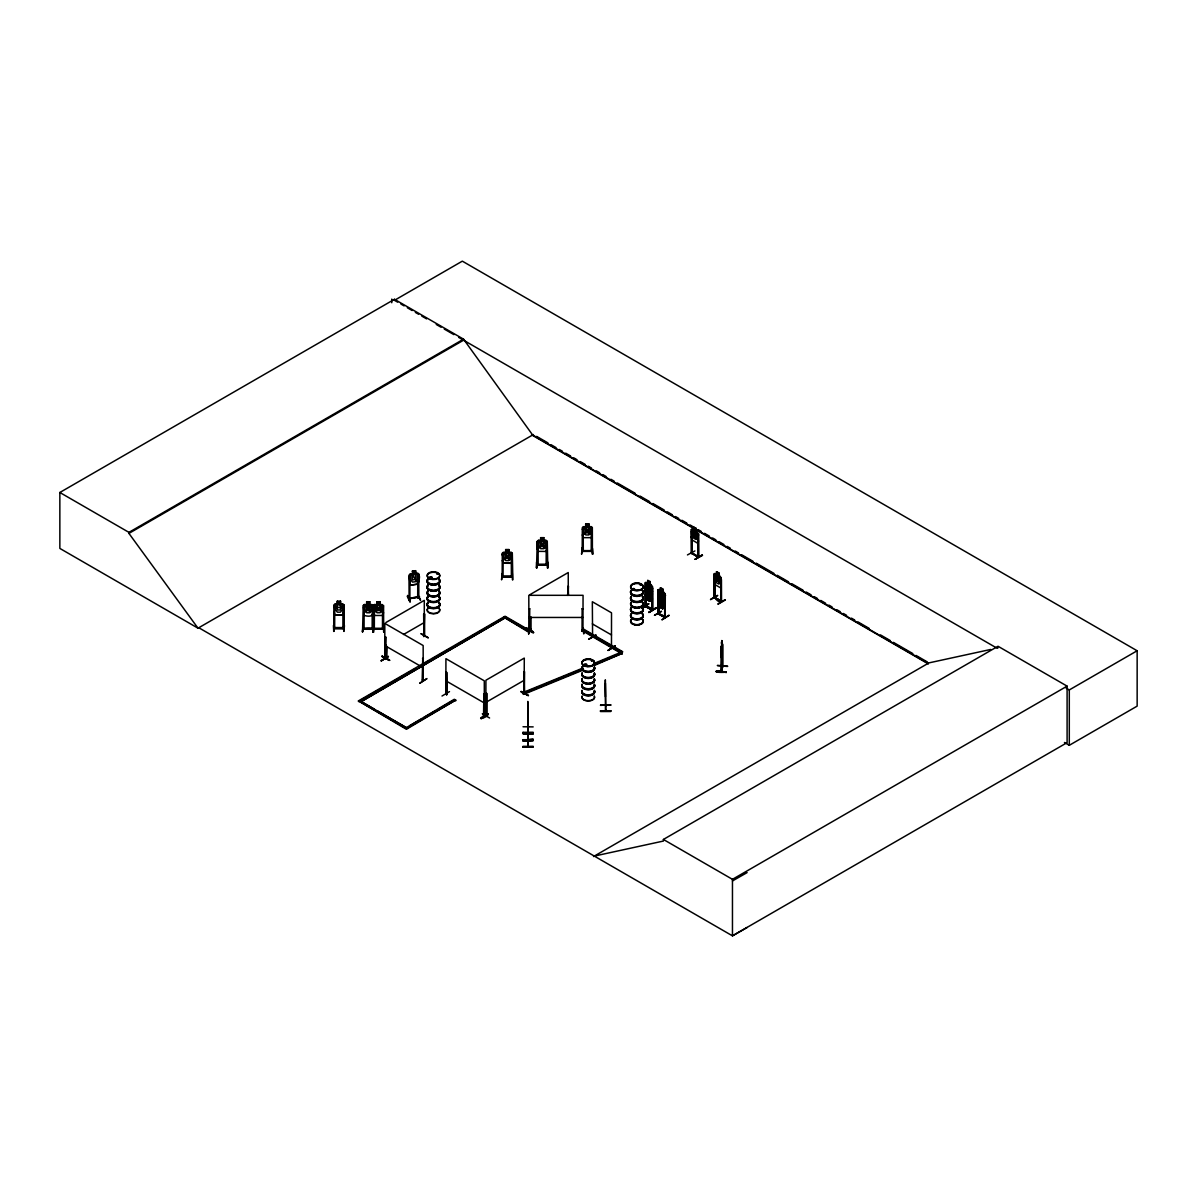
<?xml version="1.0" encoding="UTF-8"?>
<svg xmlns="http://www.w3.org/2000/svg" width="1197" height="1197" viewBox="0 0 1197 1197"><rect width="100%" height="100%" fill="white"/><g stroke="black" fill="none" stroke-linecap="round" stroke-linejoin="round"><path stroke-width="1.5" d="M721.956 650.599L721.731 648.998C721.402 663.063 721.222 639.991 721.746 647.757L722.06 643.687L721.133 657.482L722.285 649.702M726.265 672.609C715.537 668.764 710.09 673.357 726.325 672.205M726.325 671.906L716.225 671.143M721.237 657.497L722.06 642.026M721.237 646.485L720.998 648.116M595.822 635.009L588.789 639.243M721.671 670.619L721.103 671.921L721.791 640.604L721.402 653.442L721.207 652.215M721.462 642.669L721.896 640.604M721.701 642.43L721.596 643.836L721.791 640.604M717.497 665.412L727.596 666.13M722.539 644.57L722.524 666.774L722.225 665.412M721.402 651.258L721.776 644.39M721.567 671.083L722.524 666.19M727.537 666.46L717.437 665.607M430.711 577.927L430.815 578.241M437.294 573.273L436.681 573.812L437.608 573.513M583.941 665.173L584.585 665.337M584.465 665.278L584.884 664.41L585.049 665.367M591.991 660.445L591.587 661.148M591.542 660.983L591.902 660.669M632.974 588.7L633.557 588.58M634.485 588.984L633.722 588.46M640.096 584.974L640.904 585.138M640.814 585.034L640.47 584.869M528.371 727.432L528.326 726.1M527.877 733.177L527.922 734.554L528.311 733.177M528.371 732.639L527.922 731.532M527.922 739.776L527.922 738.325L528.311 739.701M528.326 740.135L527.922 741.571L527.922 740.12M527.922 732.773L527.802 701.427L527.922 746.793L527.922 704.809M605.891 705.856L605.832 704.644M605.891 711.078L605.428 683.248M381.978 656.39C405.214 668.39 366.596 648.011 389.22 660.46M389.549 660.25L382.307 656.121M482.316 713.801L489.603 718.005M525.917 628.575C529.209 626.001 541.298 639.452 525.947 628.5M533.488 632.435L526.216 628.35L533.548 632.465M694.873 533.832L696.953 532.65L695.457 534.924L696.908 539.039L694.978 535.239C694.215 538.964 691.178 536.017 694.484 534.341L693.003 530.376L694.948 533.997M717.527 578.42L719.741 577.238L718.245 579.513L719.801 583.642L717.766 579.812C716.719 583.433 714.145 580.605 717.272 578.929L715.791 574.964L717.557 578.331M697.537 543.034L698.479 540.864L697.597 543.154L692.061 539.952L691.402 536.78L692.061 539.952M721.267 585.438L720.385 587.727L714.848 584.54L714.115 574.096L714.938 573.513L721.118 578.166L721.267 601.941C715.761 602.435 714.07 594.251 714.654 598.201L715.043 575.907L714.145 575.682L714.804 576.056M648.684 586.934L650.944 585.737L649.417 588.011L651.003 592.126L648.939 588.326C645.782 591.797 647.173 587.443 648.699 593.368C649.567 589.552 652.56 592.65 649.208 594.266L650.719 598.201L648.744 594.61L647.472 596.39L646.664 595.867L648.22 593.682L646.664 589.882L648.415 587.443L646.919 583.508L648.729 586.844M661.477 594.311L663.722 593.114L662.195 595.403L663.811 599.428L661.717 595.717C660.235 601.193 657.452 591.917 660.998 601.074C657.946 602.63 660.564 605.577 661.522 601.986L663.512 605.577L662.001 601.642C665.323 599.951 662.33 596.959 661.492 600.759L659.667 596.959L661.208 594.834L659.697 590.884L661.507 594.221M645.198 587.847L646.021 585.498L651.692 588.61L652.44 591.737L651.617 588.67L646.021 585.498M652.425 593.862L651.602 596.211L645.946 593.084L645.288 589.912M657.901 595.178L658.814 592.874L664.47 596.001L665.218 599.113M657.991 595.238L658.859 592.994M665.293 601.298L664.395 603.602L658.739 600.475L658.066 597.303M417.693 583.971L418.77 581.188M417.798 584.136C419.01 581.009 420.895 575.159 417.738 573.064L410.167 574.096L409.135 575.203L410.167 585.168L417.798 584.136L410.167 585.153M368.197 607.552L365.474 605.398L367.554 608.51L365.384 611.757L368.272 609.108C369.693 613.403 373.24 611.832 368.945 608.525L371.055 605.398L368.152 607.522M378.521 607.896L375.783 605.398L377.878 608.51L375.693 611.757L378.581 609.108L381.454 611.757L379.254 608.525L381.364 605.398L378.671 607.807M343.793 612.086L342.686 614.719L334.936 614.884L333.903 612.101M334.936 614.809L342.761 614.884L343.913 612.101M383.579 612.699L382.427 615.482L374.601 615.482L373.569 612.699M547.268 548.66L546.116 551.443L538.276 551.368L537.258 548.66L537.363 541.388L538.321 540.386L537.363 541.463M592.335 534.894L591.198 537.662L583.358 537.662L582.326 534.894M722.659 666.654L722.644 644.031M721.192 670.544L721.043 671.083M687.452 554.929L694.903 550.934M710.539 599.682L717.736 595.522M381.215 660.849L388.352 656.659M641.772 608.39L648.759 603.707L641.712 607.941M661.522 611.428L654.505 615.318M407.204 596.151C415.239 614.106 402.791 582.804 410.137 601.807M410.107 601.343L407.698 595.657M408.895 598.036L410.077 598.32M408.895 598.844L410.032 598.949M645.153 606.385L645.288 582.61L647.772 583.104L647.697 580.246L650.106 581.577L650.031 584.345L652.515 586.605M646.23 605.847L645.168 605.532L645.976 605.996M646.141 584.465L646.156 606.58M645.363 582.7L645.407 606.206L652.679 610.216L652.679 588.071L652.006 587.712L651.811 610.066C656.195 608.645 635.472 602.271 652.5 609.602M658.694 591.991L658.021 591.617L658.934 591.842L658.545 614.136C660.609 613.268 652.634 611.173 665.218 617.742L665.293 593.981L662.884 591.692L662.884 588.969L660.4 587.682L659.278 595.867L660.475 598.709L660.475 603.782L662.719 605.024L662.719 599.936L663.931 598.44L662.734 589.059M659.008 614.031L658.934 591.842M664.589 616.635L664.559 617.472L664.799 606.161M385.524 658.589L384.701 658.17L385.434 659.397L385.703 637.058L384.791 636.834L385.449 637.208M385.299 659.352L385.703 637.058M422.421 679.896L423.499 680.18L422.541 680.016M422.736 679.746L423.005 681.123L422.75 658.47L422.406 680.749L423.229 681.168L423.154 645.527L384.791 623.383L384.836 659.038M446.9 693.662L446.152 693.272M446.436 693.841L446.9 694.544L446.152 694.08M484.261 715.656L483.558 715.193L484.261 716.464M333.604 625.507L333.694 631.343M333.634 625.163L333.768 630.984M362.99 626.091L362.526 632.031L363.2 606.849L364.112 607.059M362.526 632.016L362.945 626.106M372.88 626.106L372.836 632.031C377.803 627.363 365.684 628.201 363.11 628.964M372.836 632.016L373.808 631.986M373.404 631.971C371.444 630.654 374.661 625.896 374.317 629.263L374.422 606.849M502.067 573.558L501.573 579.857L502.142 573.976M537.258 541.358L536.525 567.991L537.079 562.111M537.019 561.692L537.019 567.872M536.57 567.932L536.57 562.066M528.685 633.497L528.595 627.961M528.595 627.647L528.745 633.946M528.64 633.871L528.655 627.617M582.086 547.927L581.592 554.226L582.161 548.346M692.09 552.849L691.282 552.401L691.986 553.672L691.612 530.959L692.09 553.657M692.36 552.67L691.537 552.251M698.001 542.032L697.926 556.74L698.749 557.174L691.537 553.059M424.022 635.652L423.888 636.535L424.621 635.248M530.78 629.278L529.807 629.532L530.48 629.098M530.87 629.248L530.062 630.475L530.87 630.041L530.78 616.799M486.835 714.818L486.162 715.222M523.942 693.392L524.6 693.871L524.286 671.532L523.658 694.365L582.475 670.305M429.962 577.223L429.424 578.241M633.871 589.388L634.515 588.924M585.557 664.859L584.735 664.694M584.301 665.128L585.587 665.427L585.049 664.41M585.737 665.308L585.318 664.5M647.532 600.131L650.016 601.418L649.941 598.545L651.153 598.305L649.941 585.303L647.697 584.061L647.697 589.148L646.485 590.645L647.532 600.131L647.607 597.348M662.809 608.794L663.931 600.61L662.719 597.752L662.734 592.695L660.475 591.438L659.263 603.123L660.475 604.694L660.31 607.507L662.809 608.794L662.734 606.116M409 598.829C440.137 593.682 389.818 601.014 417.693 597.049M417.798 596.809L418.83 596.914L417.918 597.019M417.873 575.667L418.77 575.533L417.798 575.458L417.693 597.617L418.785 597.468M343.898 627.572L333.843 627.557L333.739 628.62L333.903 604.799L337.24 603.827M333.739 628.41L343.898 628.575M409.269 575.293L410.167 574.096M529.882 617.039L529.837 631.103L528.73 631.148L529.837 630.101M583.134 630.34L582.056 630.34M363.095 628.186L363.304 629.263L373.614 629.263L373.569 605.398L377.01 604.515M372.237 606.849L372.162 629.233L373.15 628.186M382.546 606.849L382.471 629.233L383.459 628.186M502.142 576.819L512.286 576.789M511.179 576.011L511.388 577.089L511.284 554.675L512.211 554.675M546.131 564.954C551.892 564.909 532.201 564.834 538.216 564.954M546.131 564.146L547.253 564.146M582.161 551.189L592.335 551.189M611.472 648.086L611.517 612.819L592.335 601.747L592.59 637.193M366.701 604.515L363.26 605.458L364.277 615.482C373.778 618.131 374.003 613.268 373.269 605.383L369.813 604.515M363.364 605.502L364.322 604.485M373.673 605.502L374.631 604.485M511.388 575.981L512.316 577.014L502.142 577.014L502.306 553.223L503.368 552.251L511.134 552.311L512.316 553.268L512.855 579.812M592.41 554.106L592.335 527.578L591.168 526.62L583.448 526.77L582.326 527.653L582.191 551.413L592.335 551.383M385.943 646.619L386.182 658.305L386.84 646.395M524.495 693.886L523.568 694.11L524.361 693.647M386.84 657.153L386.347 657.437M386.84 657.961L386.586 646.245M524.136 693.691L524.286 658.081L485.922 680.225L485.847 715.866L486.655 715.402M584.241 664.559L584.884 664.35M714.19 574.171L714.983 573.617M665.143 606.475L664.38 607.014L657.901 602.495L657.991 590.046L660.4 590.405M658.066 590.121L658.754 589.493L664.41 592.62M646.051 596.495L645.123 595.104L651.662 599.592L652.35 598.964M651.662 599.592L652.44 599.039M664.335 606.909L665.143 606.34M342.881 606.236L343.793 606.43L342.881 606.236L342.985 628.649L342.985 627.542M333.739 627.812L343.898 627.767M333.948 628.649L343.793 628.575L343.913 604.784L340.576 603.827M528.7 630.909L529.837 630.909M582.026 630.535L583.163 630.101M582.251 630.34C581.024 630.849 583.298 631.866 582.954 630.041L582.086 630.056M363.2 628.186L364.008 628.156M364.083 629.218L364.112 606.849M383.429 628.41L363.11 628.425M373.614 629.233L383.459 629.203L383.564 628.186M502.351 575.952L503.264 577.014M512.166 576.236L502.351 576.236M538.216 565.149L537.303 565.179M546.236 564.146L547.119 565.179M537.303 564.415L547.149 564.341M591.303 550.381L592.335 550.381M592.201 550.605L582.37 550.605M592.201 551.413L592.126 550.321M664.47 596.001L665.143 599.173M657.901 602.495L658.754 603.916M660.31 607.507L662.719 608.66M650.106 581.577L651.153 591.064L649.941 592.575L649.941 597.647L647.682 596.405L646.485 583.403L647.697 583.148M651.587 585.213L646.006 582.221M651.767 610.081L652.006 587.712M652.679 588.071L651.767 587.862M657.991 590.046L658.036 613.852L665.547 617.607L664.47 616.769M641.667 608.271L648.759 604.006M665.218 594.026L665.173 617.757M664.559 595.238L665.457 595.463L664.559 595.238L664.904 617.248M649.103 611.996C671.397 598.41 633.916 621.946 656.151 607.762M659.008 613.223L658.574 613.313M665.098 616.919L658.769 613.597L665.412 616.724M668.943 615.138L661.896 619.837L669.003 615.557M424.546 613.956L423.903 636.475L423.648 614.196L424.546 613.956L424.636 636.086L423.573 636.385M421.284 633.692L428.122 637.582M381.274 660.953L388.427 656.315L381.274 660.49M423.409 658.829L422.496 658.604M567.602 595.268L568.246 586.006L568.485 595.029M567.842 595.418L568.485 586.141M422.496 680.749L422.75 658.47M419.773 683.188L426.97 678.579L419.878 683.188M446.182 671.981L446.526 694.649M530.6 629.876L528.924 630.34M442.007 696.026L449.503 691.612M484.501 716.21L483.543 716.03L483.872 693.751L484.605 716.315L483.633 716.045L484.366 716.464L484.291 680.824L445.927 658.679L445.853 694.23L446.661 694.694L446.586 672.505M484.531 694.125L483.633 693.901M486.581 693.302L486.521 715.447M524.002 694.185L524.54 671.682M520.86 691.657L528.505 695.547L521.264 691.417M488.062 713.846C488.705 717.931 471.005 721.686 488.107 713.906M480.91 718.484L488.107 714.22L481.314 718.694M588.64 639.213L596.016 635.173M608.121 650.345L615.273 645.826L608.151 650.42M608.091 650.45L615.318 646.26M198.882 627.782L198.104 628.245L59.85 548.421L59.85 492.491L394.471 299.295L463.553 339.17L532.635 434.99L928.154 663.347M394.471 299.295L394.471 300.327L462.326 261.155L1137.15 650.764L1137.15 706.125L1069.295 745.297L1064.447 742.484M59.85 492.491L128.932 532.366L463.553 339.17M747.108 927.495L732.459 935.845L198.792 627.737L197.999 628.186L128.932 533.398L463.553 340.202M197.999 628.186L533.413 434.541M385.943 622.5L424.307 600.355L424.247 635.951M403.524 634.5L424.307 622.5M529.882 594.685L568.246 572.54L568.246 594.894M406.382 727.656L454.321 699.272L455.728 700.08L406.382 729.272L358.442 700.888L505.074 616.231L529.044 630.071L527.638 630.879L503.668 617.039L527.638 631.582L529.044 630.774L505.074 616.934L455.189 645.722M358.442 701.592L414.79 669.048M424.486 663.452L429.334 660.654M432.566 658.784L451.957 647.592M693.766 527.129L696.13 528.49L693.766 527.129L692.584 535.358L693.766 538.216L695.966 539.488L697.148 537.992L696.13 528.49M691.402 529.463L692.15 528.924L698.479 533.548L698.479 557.353L691.357 553.238L691.402 529.463L691.612 553.104L698.749 557.174M698.479 533.548L698.659 557.159M697.761 557.024L698.001 534.64M698.659 535.014L697.761 534.79M692.09 553.089L698.479 556.545M702.564 555.363L695.008 559.358L702.25 554.81M695.053 559.268L702.265 555.169M409.583 725.801L420.76 719.352M423.962 717.497L435.154 711.048M438.341 709.193L454.321 699.976L455.728 700.784M358.442 700.888L406.382 728.569L455.728 700.08M595.178 663.722L621.138 653.113L622.53 651.617L583.807 629.248L582.415 630.056L622.275 653.353L594.595 665.352M622.53 652.305L583.807 629.951L582.415 630.759L622.275 654.041M485.922 702.37L524.286 680.225M716.479 571.762L718.918 573.079L719.936 577.478L719.936 582.565L718.754 584.061L716.554 582.789L715.372 579.932L715.372 574.844L716.554 574.62L716.554 571.717L718.918 573.079M714.115 574.096L714.19 597.887M718.828 573.124L718.754 575.892L720.444 576.685M721.192 578.166L720.355 576.73M720.938 601.373L720.789 579.228M715.118 597.288L714.19 597.079M715.043 598.051L715.043 575.907M593.443 663.737L622.53 651.617M717.901 603.946L725.038 599.697M718.185 604.111L725.382 599.966M593.532 856.543L928.947 662.884L990.742 649.447M594.311 856.079L663.392 841.057L663.392 839.456L998.014 646.26L1067.096 686.135L1067.096 742.649L732.459 935.845L732.459 879.331L1067.096 686.135M998.014 647.861L997.236 648.325L458.735 337.419M1066.093 688.08L1069.295 689.936L1137.15 650.764M732.459 880.947L747.108 872.598M540.7 540.535L539.024 541.448L539.024 546.535L540.7 548.705L543.812 548.705L545.488 546.535L545.488 541.448L543.812 540.535L543.932 537.662L540.595 537.662L540.7 540.535L538.321 540.446L546.086 540.386L547.268 541.403M585.782 526.77L584.106 527.682L584.106 532.77L585.782 534.939L588.894 534.939L590.555 532.77L590.555 527.682L588.894 526.77L588.894 523.987L585.782 524.047L585.782 526.77L583.388 526.68M530.196 630.475L530.136 617.188M436.95 573.782L437.728 573.647M430.381 577.283L429.439 577.747L430.127 577.343M633.078 589.074L634.051 589.074M523.658 694.365L522.505 692.734L583.074 667.986M522.505 693.422L541.538 685.642M545.009 684.235L583.074 668.674M582.475 669.617L523.658 693.662L522.505 692.734M594.595 664.664L622.275 653.353M386.242 658.245L386.197 644.988M530.421 629.936L530.525 616.664M417.813 597.587L418.83 597.722L418.77 573.932M429.469 578.121L430.621 578.331M584.72 664.544L584.884 665.323M645.527 605.428L645.901 606.759M658.2 613.582L658.275 591.483M714.325 597.632L721.522 601.792L721.447 579.602L720.549 579.378M720.714 601.328L720.789 584.764M409 576.685L409.973 576.759L409 576.685L409.105 599.084L409.898 598.979L409.898 576.565M417.633 594.714L420.566 600.34L417.693 594.251M412.381 571.074L415.658 570.685L415.658 573.408L417.169 574.201L417.169 579.288L415.554 581.697L412.516 582.101L410.9 580.141L410.9 575.054L412.516 573.932L412.411 571.134M412.516 571.208L415.554 570.789L415.658 573.408M334.756 606.266L333.843 606.266L334.756 606.266L334.651 628.679L334.651 627.542M537.303 564.116L538.216 564.146M503.054 577.089L503.159 554.675L502.246 554.675M373.614 628.964L383.564 628.994M373.045 629.263L373.15 605.428M420.94 633.812L428.182 637.941M520.934 691.537L528.146 695.637M529.628 631.163L529.732 608.764L528.805 608.764L529.732 608.764M582.954 631.178L583.059 595.313L528.805 595.313L528.924 631.148M582.37 550.321L583.298 551.383L583.193 529.044L582.266 529.239M633.812 589.612L632.914 589.358M409.12 599.054L409.194 598.246M582.131 608.764L583.059 608.959L582.131 608.764L582.026 631.118M583.134 628.066L583.762 633.946L583.268 628.021M343.943 625.118L343.943 631.418L344.437 625.522M582.131 631.118L583.059 631.118M592.231 529.239L591.303 529.044L591.228 551.413M540.7 537.752L543.812 537.812M543.812 540.475L546.086 540.446M537.199 542.81L538.111 542.81L538.156 565.193L538.111 564.146M547.149 542.81L546.236 542.81L546.161 565.179M537.199 543.004L538.111 543.004M546.236 543.004L547.149 543.004M592.335 548.346L592.889 554.181M583.298 550.815L591.198 550.815M502.246 554.869L503.159 554.869M511.284 554.869L512.211 554.869M547.268 541.343L547.822 567.991L547.403 562.066M503.339 563.233L511.164 563.308L512.316 560.525L511.089 563.203L503.413 563.144L502.411 553.253M538.216 564.58L546.131 564.58M503.264 576.445L511.179 576.445M366.701 601.852L369.813 601.852M343.913 604.844L342.686 603.916L334.965 603.827M380.122 604.515L383.579 605.458L383.668 631.956M364.367 604.575L372.043 604.575M374.676 604.575L382.352 604.575M372.237 607.059L373.15 606.849M373.509 606.849L374.422 607.059M382.546 607.059L383.459 606.849M333.903 607.448L343.913 607.433M528.805 617.457L583.059 617.457M383.564 626.166L384.117 631.986M364.217 628.62L372.132 628.62M374.526 628.62L382.442 628.62M605.428 696.759L605.323 679.851L605.428 711.198L605.891 709.866M600.52 705.183L610.694 705.168M600.52 710.823L610.694 710.823M600.52 711.227L610.694 711.123M523.014 726.759L533.174 726.893M523.014 732.384L533.174 732.31L533.174 733.088L523.014 733.073L523.014 732.31M523.014 732.699L533.174 732.699M523.014 732.788L533.174 732.773M523.014 733.432L533.174 733.911M533.174 733.552L523.014 733.911L533.174 733.746M523.014 739.701L533.174 739.701L523.014 739.806M523.014 740.569L533.174 740.599M523.014 746.823L533.174 746.719M523.014 747.033L533.174 747.108L533.174 746.33L523.014 746.344L523.014 747.123M486.655 714.594L486.162 716.03L486.177 693.826M716.21 671.622L726.325 672.28M592.425 554.151L592.41 548.241M547.283 561.662L547.328 567.872M547.777 562.066L547.807 567.947M512.331 573.528L512.406 579.782M383.668 626.091L383.713 631.971M483.992 715.926L483.872 693.751M721.178 601.941L720.579 600.774M418.785 596.66L418.77 597.677M409.898 597.902L409.898 598.709M647.682 589.133L649.941 590.39M660.475 596.51L662.734 597.782M660.475 598.695L662.734 599.951M651.632 596.046L646.081 592.979L645.363 589.941M664.41 603.438L658.874 600.37L658.155 597.333M647.682 600.026L649.941 601.268M661.178 611.308L654.55 615.318M524.615 692.973L523.568 694.11M385.703 659.203L385.045 636.684M394.471 300.327L397.688 302.183M400.905 304.038L404.122 305.893M407.324 307.749L412.142 310.532M415.359 312.387L418.576 314.242M421.793 316.098L426.611 318.881M436.247 324.447L441.065 327.23M444.282 329.085L453.917 334.636M536.645 436.396L547.942 442.92M551.174 444.79L556.021 447.588M559.238 449.444L562.47 451.314M565.702 453.169L570.55 455.967M573.782 457.838L576.999 459.708M580.231 461.563L585.079 464.361M588.311 466.232L591.527 468.087M596.375 470.885L599.607 472.755M602.839 474.611L606.056 476.481M610.904 479.279L614.136 481.134M617.368 483.004L635.128 493.254M639.961 496.052L649.657 501.648M652.874 503.503L664.185 510.027M667.402 511.897L672.25 514.695M675.482 516.55L678.714 518.421M681.946 520.291L686.779 523.074M690.011 524.944L693.243 526.815M698.075 529.598L701.307 531.468M704.539 533.338L709.387 536.136M712.619 537.992L715.836 539.862M719.068 541.717L723.916 544.515M727.148 546.386L730.365 548.241M735.212 551.039L738.444 552.909M741.676 554.765L752.973 561.288M756.205 563.159L773.965 573.408M777.182 575.278L788.494 581.802M791.711 583.657L803.022 590.196M806.239 592.051L811.087 594.849M814.319 596.719L817.551 598.575M820.783 600.445L825.616 603.243M828.848 605.098L832.08 606.969M836.912 609.767L840.144 611.622M843.376 613.492L846.608 615.348M851.456 618.146L854.673 620.016M857.905 621.871L869.202 628.41M880.513 634.934L890.194 640.515M893.426 642.385L912.802 653.562M916.019 655.432L927.331 661.956M531.573 434.84L693.542 528.356M696.789 530.226L928.393 663.946M714.863 573.558L716.629 574.575L716.629 571.852M717.392 595.403L710.599 599.323M592.335 623.891L611.517 634.964M384.791 645.527L423.154 667.672M445.927 680.824L484.291 702.968M663.392 839.456L732.459 879.331M361.434 701.696L374.212 709.088M377.414 710.928L406.187 727.537M722.15 666.669L722.18 642.385M721.043 671.891L722.734 666.25L721.462 671.951L721.402 646.171M592.335 527.638L588.894 526.71L588.999 523.897L585.662 523.957L585.662 526.68M511.089 552.401L512.211 553.313M645.273 606.445L652.5 610.41L652.425 586.59M656.21 608.181L649.178 612.415M411.918 573.917L418.082 583.418M714.085 597.857L714.4 575.533M537.363 548.645L538.366 551.338M502.306 560.525L503.339 563.308M373.673 612.684L374.601 615.482M714.265 581.383L714.983 584.435M333.679 625.118L333.768 631.447M1069.295 689.936L1069.295 745.297M660.564 587.772L660.564 590.495M646.141 595.537L646.23 606.655M592.949 636.52L592.964 637.403M508.979 552.311L508.979 549.528L505.643 549.528L505.643 552.311M508.86 549.618L508.86 552.401L510.535 553.313L510.535 558.4L508.86 560.57L505.747 560.57L504.087 558.4L504.087 553.313L505.747 552.401L505.747 549.618M486.82 693.452L486.82 715.686M446.825 672.355L446.9 694.544M417.798 575.458L417.768 597.827M407.788 728.464L359.833 700.784M391.763 299.085L391.763 302.751M380.242 604.485L380.242 601.702L376.905 601.762L376.905 604.485M343.793 606.236L343.689 628.649M340.576 603.887L340.576 601.103L337.24 601.163L337.24 603.887M340.457 601.193L340.457 603.976L342.133 604.889L342.133 609.976L340.457 612.161L337.345 612.161L335.684 609.976L335.684 604.889L337.345 603.976L337.345 601.193M128.932 532.366L128.932 533.398M642.49 596.66A6.434 3.711 0 0 1 636.924 602.226A6.434 3.711 0 0 1 631.358 596.66M642.415 597.034A6.329 3.651 0 0 1 636.924 602.525A6.329 3.651 0 0 1 631.447 597.034M642.385 601.822A6.299 3.636 0 0 1 636.924 607.283A6.299 3.636 0 0 1 631.462 601.822M642.43 602.151A6.359 3.666 0 0 1 636.924 607.657A6.359 3.666 0 0 1 631.418 602.151M642.49 590.54A6.434 3.711 0 0 1 636.924 596.121A6.434 3.711 0 0 1 631.358 590.54M642.415 596.016A6.329 3.651 0 0 1 636.924 601.493A6.329 3.651 0 0 1 631.447 596.016M642.415 590.929A6.329 3.651 0 0 1 636.924 596.405A6.329 3.651 0 0 1 631.447 590.929M642.49 596.345A6.434 3.711 0 0 1 636.924 601.911A6.434 3.711 0 0 1 631.358 596.345M642.49 590.226A6.434 3.711 0 0 1 636.924 595.807A6.434 3.711 0 0 1 631.358 590.226M642.415 589.897A6.329 3.651 0 0 1 636.924 595.388A6.329 3.651 0 0 1 631.447 589.897M642.49 614.076A6.434 3.711 0 0 1 636.924 619.642A6.434 3.711 0 0 1 631.358 614.076M642.415 614.45A6.329 3.651 0 0 1 636.924 619.941A6.329 3.651 0 0 1 631.447 614.45M642.385 602.719A6.299 3.636 0 0 1 636.924 608.181A6.299 3.636 0 0 1 631.462 602.719M642.43 619.567A6.359 3.666 0 0 1 636.924 625.073A6.359 3.666 0 0 1 631.418 619.567M642.43 602.39A6.359 3.666 0 0 1 636.924 607.896A6.359 3.666 0 0 1 631.418 602.39M642.49 607.956A6.434 3.711 0 0 1 636.924 613.537A6.434 3.711 0 0 1 631.358 607.956M642.415 613.433A6.329 3.651 0 0 1 636.924 618.909A6.329 3.651 0 0 1 631.447 613.433M642.415 608.345A6.329 3.651 0 0 1 636.924 613.822A6.329 3.651 0 0 1 631.447 608.345M642.49 613.762A6.434 3.711 0 0 1 636.924 619.328A6.434 3.711 0 0 1 631.358 613.762M642.49 607.642A6.434 3.711 0 0 1 636.924 613.223A6.434 3.711 0 0 1 631.358 607.642M642.415 607.313A6.329 3.651 0 0 1 636.924 612.804A6.329 3.651 0 0 1 631.447 607.313M594.355 678.639A6.314 3.651 0 0 1 588.251 683.233A6.314 3.651 0 0 1 582.146 678.639M594.46 667.387A6.434 3.711 0 0 1 588.251 672.071A6.434 3.711 0 0 1 582.041 667.387M583.702 665.727A6.434 3.711 0 0 1 586.59 664.769M594.385 667.761A6.344 3.666 0 0 1 588.251 672.37A6.344 3.666 0 0 1 582.131 667.761M583.762 666.116A6.344 3.666 0 0 1 586.605 665.173M594.46 667.073A6.434 3.711 0 0 1 588.251 671.756A6.434 3.711 0 0 1 582.041 667.073M583.702 665.412A6.434 3.711 0 0 1 586.59 664.455M594.37 666.744A6.329 3.651 0 0 1 588.251 671.337A6.329 3.651 0 0 1 582.131 666.744M583.777 665.098A6.329 3.651 0 0 1 586.62 664.155M594.385 673.866A6.344 3.666 0 0 1 588.251 678.475A6.344 3.666 0 0 1 582.131 673.866M594.46 673.507A6.434 3.711 0 0 1 588.251 678.175A6.434 3.711 0 0 1 582.041 673.507M594.46 673.193A6.434 3.711 0 0 1 588.251 677.861A6.434 3.711 0 0 1 582.041 673.193M594.385 672.849A6.344 3.666 0 0 1 588.251 677.457A6.344 3.666 0 0 1 582.131 672.849M594.385 679.043A6.359 3.666 0 0 1 588.251 683.667A6.359 3.666 0 0 1 582.116 679.043M594.355 679.567A6.314 3.651 0 0 1 588.251 684.16A6.314 3.651 0 0 1 582.146 679.567M594.34 696.07A6.299 3.636 0 0 1 588.251 700.649A6.299 3.636 0 0 1 582.161 696.07M594.385 679.238A6.359 3.666 0 0 1 588.251 683.846A6.359 3.666 0 0 1 582.116 679.238M594.385 685.178A6.344 3.666 0 0 1 588.251 689.786A6.344 3.666 0 0 1 582.131 685.178M594.37 684.16A6.329 3.651 0 0 1 588.251 688.754A6.329 3.651 0 0 1 582.131 684.16M594.385 691.282A6.344 3.666 0 0 1 588.251 695.891A6.344 3.666 0 0 1 582.131 691.282M594.46 690.923A6.434 3.711 0 0 1 588.251 695.592A6.434 3.711 0 0 1 582.041 690.923M594.46 690.609A6.434 3.711 0 0 1 588.251 695.277A6.434 3.711 0 0 1 582.041 690.609M594.385 690.265A6.344 3.666 0 0 1 588.251 694.873A6.344 3.666 0 0 1 582.131 690.265M594.46 684.804A6.434 3.711 0 0 1 588.251 689.487A6.434 3.711 0 0 1 582.041 684.804M594.46 684.489A6.434 3.711 0 0 1 588.251 689.173A6.434 3.711 0 0 1 582.041 684.489M594.385 696.4A6.359 3.666 0 0 1 588.251 701.023A6.359 3.666 0 0 1 582.116 696.4M439.06 585.423A6.434 3.711 0 0 1 433.479 590.989A6.434 3.711 0 0 1 427.913 585.423M438.985 585.797A6.344 3.666 0 0 1 433.479 591.288A6.344 3.666 0 0 1 427.987 585.797M438.94 590.585A6.299 3.636 0 0 1 433.479 596.046A6.299 3.636 0 0 1 428.017 590.585M438.955 590.974A6.314 3.651 0 0 1 433.479 596.435A6.314 3.651 0 0 1 428.017 590.974M439.06 579.303A6.434 3.711 0 0 1 433.479 584.884A6.434 3.711 0 0 1 427.913 579.303M428.93 578.54A6.434 3.711 0 0 1 431.818 577.582M438.985 584.779A6.344 3.666 0 0 1 433.479 590.271A6.344 3.666 0 0 1 427.987 584.779M438.985 579.692A6.344 3.666 0 0 1 433.479 585.183A6.344 3.666 0 0 1 427.987 579.692M429.005 578.929A6.344 3.666 0 0 1 431.848 577.986M439.06 585.109A6.434 3.711 0 0 1 433.479 590.675A6.434 3.711 0 0 1 427.913 585.109M439.06 578.989A6.434 3.711 0 0 1 433.479 584.57A6.434 3.711 0 0 1 427.913 578.989M428.93 578.226A6.434 3.711 0 0 1 431.818 577.268M438.97 578.66A6.329 3.651 0 0 1 433.479 584.151A6.329 3.651 0 0 1 428.002 578.66M429.005 577.912A6.329 3.651 0 0 1 431.848 576.969M439.06 602.839A6.434 3.711 0 0 1 433.479 608.405A6.434 3.711 0 0 1 427.913 602.839M438.985 603.213A6.344 3.666 0 0 1 433.479 608.704A6.344 3.666 0 0 1 427.987 603.213M438.94 608.001A6.299 3.636 0 0 1 433.479 613.462A6.299 3.636 0 0 1 428.017 608.001M438.955 591.498A6.314 3.651 0 0 1 433.479 596.959A6.314 3.651 0 0 1 428.017 591.498M438.985 608.33A6.344 3.666 0 0 1 433.479 613.822A6.344 3.666 0 0 1 427.987 608.33M438.985 591.153A6.359 3.666 0 0 1 433.479 596.66A6.359 3.666 0 0 1 427.987 591.153M439.06 596.719A6.434 3.711 0 0 1 433.479 602.3A6.434 3.711 0 0 1 427.913 596.719M438.985 602.196A6.344 3.666 0 0 1 433.479 607.687A6.344 3.666 0 0 1 427.987 602.196M438.985 597.108A6.344 3.666 0 0 1 433.479 602.6A6.344 3.666 0 0 1 427.987 597.108M439.06 602.525A6.434 3.711 0 0 1 433.479 608.091A6.434 3.711 0 0 1 427.913 602.525M439.06 596.405A6.434 3.711 0 0 1 433.479 601.971A6.434 3.711 0 0 1 427.913 596.405M438.985 596.076A6.344 3.666 0 0 1 433.479 601.567A6.344 3.666 0 0 1 427.987 596.076M510.236 559.478L509.159 559.553L507.319 556.934L504.431 559.583L506.615 556.336L504.521 553.223L507.274 555.707L510.102 553.209L507.992 556.351L510.236 559.478M545.174 547.613L544.111 547.687L542.271 545.069L539.383 547.717L541.553 544.47L539.473 541.358L542.211 543.842L545.054 541.343L542.944 544.485L545.174 547.613M590.256 533.847L589.178 533.922L587.353 531.303L584.45 533.937L586.635 530.69L584.555 527.593L587.293 530.076L590.136 527.578L588.011 530.72L590.256 533.847M721.537 600.954L714.878 597.662L721.537 600.954M371.489 610.575L369.813 612.759L366.701 612.759L365.04 610.575L365.04 605.487L366.701 604.575L366.596 601.702L369.933 601.762L369.813 604.575L371.489 605.487L371.489 610.575M381.798 610.575L380.122 612.759L377.01 612.759L375.349 610.575L375.349 605.487L377.01 604.575L377.01 601.792L380.122 601.852L380.122 604.575L381.798 605.487L381.798 610.575M505.074 617.847L361.24 701.592L505.074 617.847M415.015 571.328L413.055 571.582L413.055 572.495L415.015 572.226L415.015 571.328M415.554 574.425L412.516 574.844L412.516 579.932L415.554 579.513L415.554 574.425M588.34 524.495L586.335 524.495L586.335 525.408L588.34 525.408L588.34 524.495M588.894 527.682L585.782 527.682L585.782 532.77L588.894 532.77L588.894 527.682M543.258 538.261L541.253 538.261L541.253 539.174L543.258 539.174L543.258 538.261M543.812 541.448L540.7 541.448L540.7 546.535L543.812 546.535L543.812 541.448M508.306 550.126L506.316 550.126L506.316 551.039L508.306 551.039L508.306 550.126M508.86 553.313L505.747 553.313L505.747 558.4L508.86 558.4L508.86 553.313M339.903 601.717L337.898 601.717L337.898 602.615L339.903 602.615L339.903 601.717M369.26 602.315L367.255 602.315L367.255 603.213L369.26 603.213L369.26 602.315M379.569 602.315L377.564 602.315L377.564 603.213L379.569 603.213L379.569 602.315M340.457 604.889L337.345 604.889L337.345 609.976L340.457 609.976L340.457 604.889M369.813 605.487L366.701 605.487L366.701 610.575L369.813 610.575L369.813 605.487M380.122 605.487L377.01 605.487L377.01 610.575L380.122 610.575L380.122 605.487M610.694 704.973L600.52 705.332L610.694 704.868M610.694 710.734L600.52 710.749L600.52 711.527L610.694 711.512L610.694 710.734M533.174 739.312L523.014 740.105L533.174 739.312M533.174 740.464L523.014 740.928L533.174 740.464M649.537 581.907L648.101 581.114L649.537 582.819L649.537 581.907M662.33 589.283L660.879 588.49L662.33 590.196L662.33 589.283M649.941 592.575L647.697 591.333L649.941 592.56M649.537 599.697L648.086 598.889L649.537 600.595L649.537 599.697M662.33 607.074L660.879 606.28L662.33 607.986L662.33 607.074M695.577 528.82L694.155 527.997L695.577 529.717L695.577 528.82M695.966 532.216L693.766 530.944L693.766 536.032L695.966 537.303L695.966 532.216M718.365 573.393L716.943 572.585L718.365 574.306L718.365 573.393M718.754 576.804L716.554 575.533L716.554 580.62L718.754 581.892L718.754 576.804M633.752 589.807A6.359 3.666 0 0 0 643.283 586.62A6.359 3.666 0 0 0 633.752 583.448A6.359 3.666 0 0 0 633.752 589.807M632.465 589.702A6.299 3.636 0 0 0 643.013 588.071A6.299 3.636 0 0 0 635.293 583.612A6.299 3.636 0 0 0 632.465 589.702M633.752 589.986A6.359 3.666 0 0 0 643.283 586.814A6.359 3.666 0 0 0 633.752 583.642A6.359 3.666 0 0 0 633.752 589.986M636.924 624.699A6.299 3.636 0 0 0 642.385 619.238A6.359 3.666 0 0 1 636.924 624.864A6.359 3.666 0 0 1 631.418 619.358A6.299 3.636 0 0 0 636.924 624.699M585.079 665.756A6.359 3.666 0 0 0 594.61 662.569A6.359 3.666 0 0 0 585.079 659.397A6.359 3.666 0 0 0 585.079 665.756M585.094 666.25A6.329 3.651 0 0 0 594.58 663.078A6.329 3.651 0 0 0 585.094 659.921A6.329 3.651 0 0 0 585.094 666.25M585.079 665.951A6.359 3.666 0 0 0 594.61 662.764A6.359 3.666 0 0 0 585.079 659.592A6.359 3.666 0 0 0 585.079 665.951M430.322 578.54A6.314 3.651 0 0 0 439.808 575.368A6.314 3.651 0 0 0 430.322 572.211A6.314 3.651 0 0 0 430.322 578.54M430.322 579.064A6.314 3.651 0 0 0 439.808 575.907A6.314 3.651 0 0 0 430.322 572.75A6.314 3.651 0 0 0 430.322 579.064"/></g></svg>
